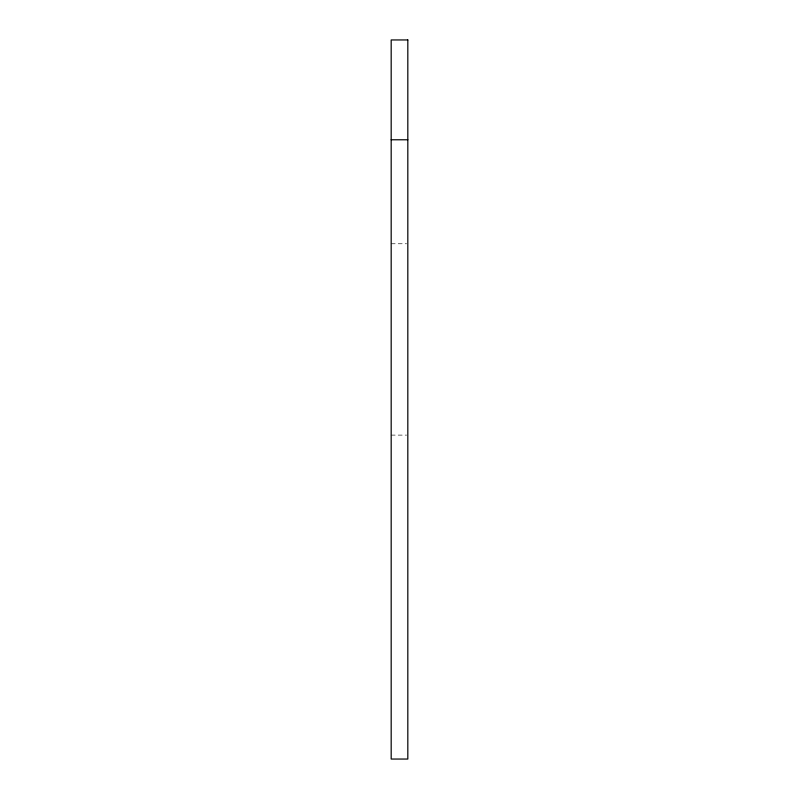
<?xml version="1.0" encoding="UTF-8"?>
<svg xmlns="http://www.w3.org/2000/svg" width="799" height="799" viewBox="0 0 799 799"><rect width="100%" height="100%" fill="white"/><g stroke="black" fill="none" stroke-linecap="round" stroke-linejoin="round"><path stroke-width="0.6" stroke-dasharray="4 3" d="M391.18 243.765L406.631 243.765M391.18 435.105L406.631 435.105"/><path stroke-width="1.2" d="M391.18 139.775L407.82 139.775M407.82 39.95L391.18 39.95L391.18 759.05L407.82 759.05L407.82 39.95"/></g></svg>
